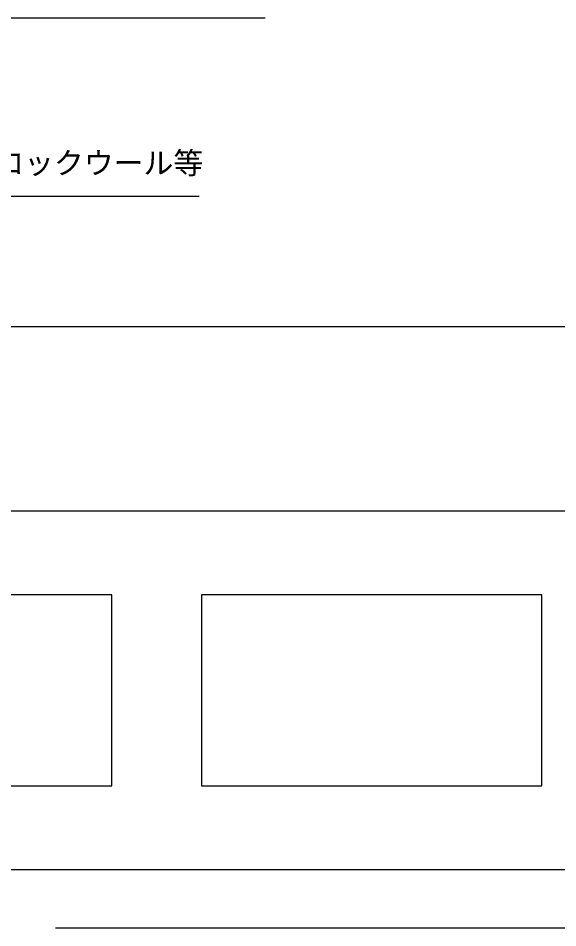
# Model space of a CAD drawing. Units: millimetres, scale not verified. Extents: x -399 to 393, y -290 to 271.
# Drawn here: x 174.4 to 264.8, y -25 to 127.4 of the extents above; entities that cross this region are included whole.
import ezdxf
from ezdxf.enums import TextEntityAlignment as Align

# ---------------------------------------------------------------- set-up
doc = ezdxf.new("R2010")
doc.units = ezdxf.units.MM
doc.header["$LTSCALE"] = 2
for name, color, linetype, lineweight in [('0-0_0', 7, 'Continuous', 25), ('0-1_ﾚｲﾔｰ_4', 7, 'Continuous', 25), ('0-3_ﾚｲﾔｰ_1', 7, 'Continuous', 25)]:
    doc.layers.add(name, color=color, linetype=linetype, lineweight=lineweight)
doc.styles.add('ＭＳ ゴシック', font='')
doc.styles.get('ＭＳ ゴシック').set_extended_font_data('MS Gothic')

msp = doc.modelspace()

# ---------------------------------------------------------------- linework, layer by layer
at = {"layer": '0-0_0'}
for p, q in [((215.757, 127.375), (147.691, 127.375)), ((167.991, 97.559), (204.731, 97.559))]:
    msp.add_line(p, q, dxfattribs=at)
at = {"layer": '0-1_ﾚｲﾔｰ_4'}
for p, q in [((123.973, 75.731), (305.586, 75.731)), ((180.669, -24.969), (305.586, -24.969))]:
    msp.add_line(p, q, dxfattribs=at)
for points in [[(284.241, 44.808), (254.728, 44.808), (225.216, 44.808), (196.942, 44.808), (171.145, 44.808)], [(170.788, -15.194), (196.624, -15.194), (224.939, -15.194), (254.495, -15.194), (284.051, -15.194)]]:
    msp.add_lwpolyline(points, dxfattribs=at)
for points in [[(190.086, 30.807), (133.086, 30.807), (133.086, -1.193), (190.086, -1.193)], [(262.086, 30.807), (205.086, 30.807), (205.086, -1.193), (262.086, -1.193)]]:
    msp.add_lwpolyline(points, close=True, dxfattribs=at)
at = {"layer": '0-3_ﾚｲﾔｰ_1'}
for points in [[(284.241, 44.808), (254.728, 44.808), (225.216, 44.808), (196.942, 44.808), (171.145, 44.808)], [(170.788, -15.194), (196.624, -15.194), (224.939, -15.194), (254.495, -15.194)], [(254.495, -15.194), (284.051, -15.194), (312.366, -15.194), (338.202, -15.194)]]:
    msp.add_lwpolyline(points, dxfattribs=at)
for points in [[(190.086, 30.807), (133.086, 30.807), (133.086, -1.193), (190.086, -1.193)], [(262.086, 30.807), (205.086, 30.807), (205.086, -1.193), (262.086, -1.193)]]:
    msp.add_lwpolyline(points, close=True, dxfattribs=at)

# ---------------------------------------------------------------- texts
at = {"layer": '0-1_ﾚｲﾔｰ_4', "color": 4, "style": 'ＭＳ ゴシック'}
msp.add_text('ロックウール等', height=3.666, dxfattribs=at).set_placement((170.39, 100.19), align=Align.BOTTOM_LEFT)

doc.saveas('drawing.dxf')
